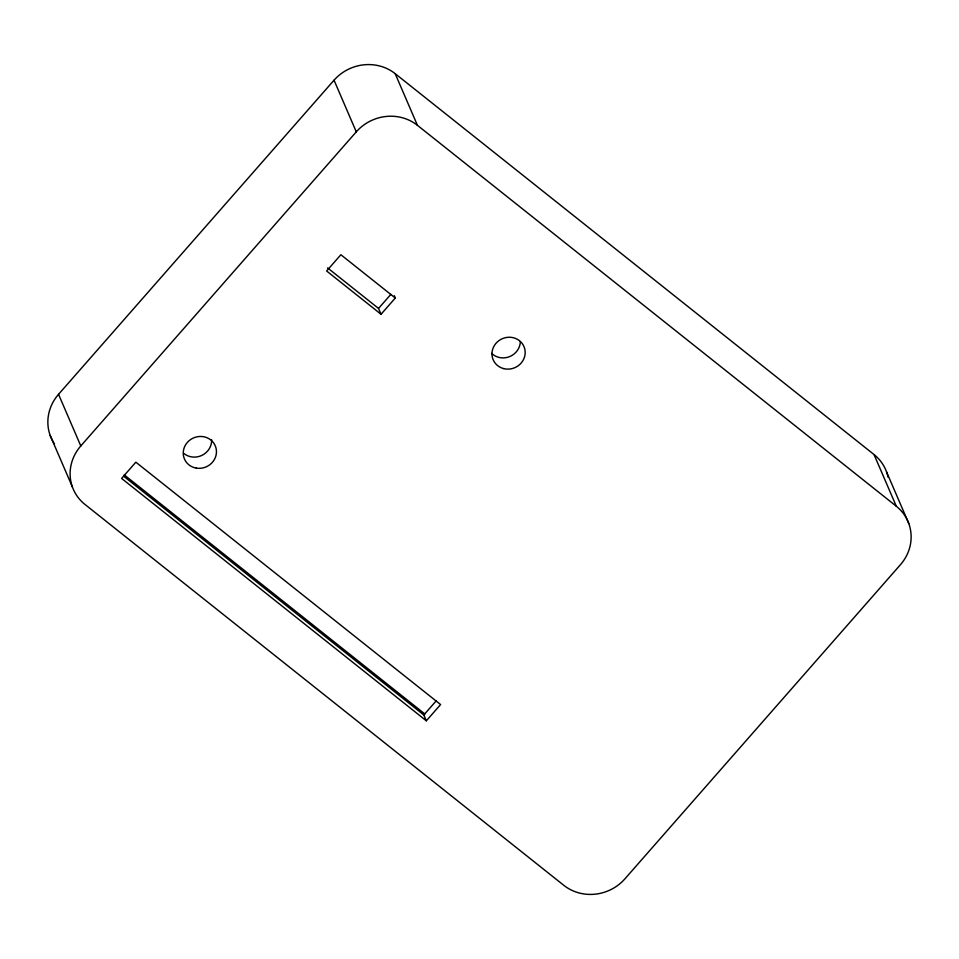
<?xml version="1.0" encoding="UTF-8"?>
<svg xmlns="http://www.w3.org/2000/svg" width="959" height="959" viewBox="0 0 959 959"><rect width="100%" height="100%" fill="white"/><g stroke="black" fill="none" stroke-linecap="round" stroke-linejoin="round"><path stroke-width="1.44" d="M54.447 443.849A43.73 41.189 -23.3 0 1 58.547 394.317L334.044 80.196A43.73 41.189 -23.3 0 1 395.192 73.675L874.057 454.578A43.73 41.189 -23.3 0 1 888.046 477.103M80.796 445.959L356.28 131.839A43.73 41.189 -23.3 0 1 417.429 125.317L896.293 506.22A43.73 41.189 -23.3 0 1 900.453 564.683L624.956 878.804A43.73 41.189 -23.3 0 1 563.808 885.325L84.943 504.422A43.73 41.189 -23.3 0 1 80.796 445.959L58.547 394.317M394.293 295.684L395.3 298.021L381.047 314.264L378.529 308.426L390.876 294.353M426.335 720.808L121.601 478.421L135.854 462.178L440.589 704.565L426.335 720.808L423.818 714.97L436.177 700.897M395.3 298.021L340.877 254.734L326.623 270.989L381.047 314.264M327.582 267.909L378.529 308.426M124.238 474.873L424.837 713.976M123.783 476.311L423.818 714.97M886.56 471.912L908.808 523.554M874.057 454.578L896.293 506.22M395.192 73.675L417.429 125.317M334.044 80.196L356.28 131.839M50.192 435.446L72.44 487.088M211.615 439.737A16.759 15.788 -23.3 0 1 202.085 455.297A16.759 15.788 -23.3 0 1 183.828 453.415M520.341 341.752A16.759 15.788 -23.3 0 1 509.625 356.616A16.759 15.788 -23.3 0 1 491.643 353.38M503.787 368.64A16.759 15.788 -23.3 0 0 524.741 348.86A16.759 15.788 -23.3 0 0 497.182 342.063A16.759 15.788 -23.3 0 0 503.787 368.64M196.307 468.112A16.759 15.788 -23.3 0 0 215.679 446.906A16.759 15.788 -23.3 0 0 187.568 442.183A16.759 15.788 -23.3 0 0 196.307 468.112"/></g></svg>
